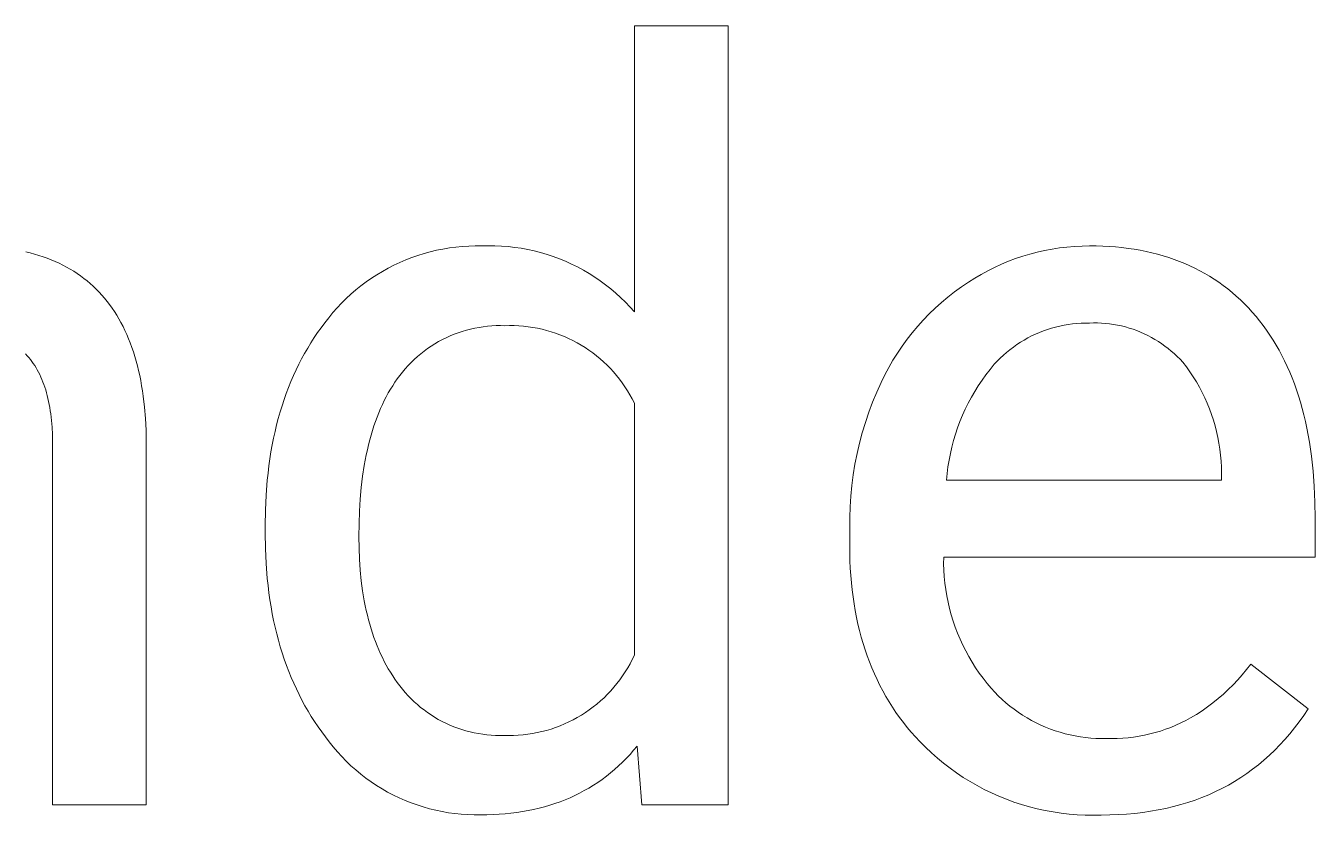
# Model space of a CAD drawing. Header units: millimetres. Extents: x 4001 to 9794, y -321 to 3726.
# Drawn here: x 8150.6 to 8246.4, y 135.6 to 194.2 of the extents above; entities that cross this region are included whole.
import ezdxf

# ---------------------------------------------------------------- set-up
doc = ezdxf.new("R2010")
doc.units = ezdxf.units.MM
doc.header["$MEASUREMENT"] = 0
doc.layers.add('Domyślny', color=7, linetype='Continuous', true_color=0x000000)

msp = doc.modelspace()

# ---------------------------------------------------------------- linework, layer by layer
at = {"layer": 'Domyślny', "color": 18, "lineweight": 15, "true_color": 0x000000}
for p, q in [((8195.827, 172.979), (8195.827, 194.237)), ((8195.827, 194.237), (8202.79, 194.237)), ((8202.79, 194.237), (8202.79, 136.367)), ((8150.612, 177.45), (8150.944, 177.368)), ((8150.944, 177.368), (8151.269, 177.279)), ((8151.269, 177.279), (8151.588, 177.183)), ((8179.743, 177.174), (8180.203, 177.318)), ((8180.203, 177.318), (8180.668, 177.445)), ((8180.668, 177.445), (8181.136, 177.556)), ((8181.136, 177.556), (8181.608, 177.651)), ((8181.608, 177.651), (8182.084, 177.73)), ((8182.084, 177.73), (8182.561, 177.793)), ((8182.561, 177.793), (8183.04, 177.839)), ((8183.04, 177.839), (8183.521, 177.869)), ((8183.521, 177.869), (8184.003, 177.882)), ((8184.003, 177.882), (8184.484, 177.879)), ((8184.484, 177.879), (8184.976, 177.893)), ((8184.976, 177.893), (8185.468, 177.89)), ((8185.468, 177.89), (8185.959, 177.869)), ((8185.959, 177.869), (8186.45, 177.832)), ((8186.45, 177.832), (8186.938, 177.777)), ((8186.938, 177.777), (8187.425, 177.706)), ((8187.425, 177.706), (8187.909, 177.617)), ((8187.909, 177.617), (8188.389, 177.512)), ((8188.389, 177.512), (8188.866, 177.39)), ((8188.866, 177.39), (8189.338, 177.251)), ((8189.338, 177.251), (8189.805, 177.096)), ((8224.678, 177.117), (8225.215, 177.278)), ((8225.215, 177.278), (8225.758, 177.42)), ((8225.758, 177.42), (8226.306, 177.544)), ((8226.306, 177.544), (8226.857, 177.649)), ((8226.857, 177.649), (8227.412, 177.734)), ((8227.412, 177.734), (8227.969, 177.801)), ((8227.969, 177.801), (8228.528, 177.848)), ((8228.528, 177.848), (8229.088, 177.876)), ((8229.088, 177.876), (8229.65, 177.885)), ((8229.65, 177.885), (8230.143, 177.88)), ((8230.143, 177.88), (8230.63, 177.864)), ((8230.63, 177.864), (8231.11, 177.839)), ((8231.11, 177.839), (8231.583, 177.803)), ((8231.583, 177.803), (8232.049, 177.757)), ((8232.049, 177.757), (8232.508, 177.701)), ((8232.508, 177.701), (8232.96, 177.635)), ((8232.96, 177.635), (8233.404, 177.559)), ((8233.404, 177.559), (8233.842, 177.472)), ((8233.842, 177.472), (8234.274, 177.375)), ((8234.274, 177.375), (8234.698, 177.268)), ((8234.698, 177.268), (8235.115, 177.15)), ((8151.588, 177.183), (8151.901, 177.08)), ((8151.901, 177.08), (8152.208, 176.969)), ((8152.208, 176.969), (8152.508, 176.852)), ((8152.508, 176.852), (8152.802, 176.727)), ((8152.802, 176.727), (8153.09, 176.596)), ((8153.09, 176.596), (8153.372, 176.457)), ((8153.372, 176.457), (8153.647, 176.311)), ((8153.647, 176.311), (8153.916, 176.158)), ((8177.532, 176.228), (8177.961, 176.448)), ((8177.961, 176.448), (8178.397, 176.652)), ((8178.397, 176.652), (8178.84, 176.842)), ((8178.84, 176.842), (8179.289, 177.016)), ((8179.289, 177.016), (8179.743, 177.174)), ((8189.805, 177.096), (8190.266, 176.925)), ((8190.266, 176.925), (8190.721, 176.738)), ((8190.721, 176.738), (8191.169, 176.535)), ((8191.169, 176.535), (8191.61, 176.317)), ((8191.61, 176.317), (8192.042, 176.083)), ((8222.091, 176.039), (8222.593, 176.29)), ((8222.593, 176.29), (8223.103, 176.523)), ((8223.103, 176.523), (8223.621, 176.739)), ((8223.621, 176.739), (8224.146, 176.937)), ((8224.146, 176.937), (8224.678, 177.117)), ((8235.115, 177.15), (8235.525, 177.023)), ((8235.525, 177.023), (8235.928, 176.885)), ((8235.928, 176.885), (8236.325, 176.736)), ((8236.325, 176.736), (8236.714, 176.578)), ((8236.714, 176.578), (8237.097, 176.409)), ((8237.097, 176.409), (8237.473, 176.23)), ((8153.916, 176.158), (8154.179, 175.997)), ((8154.179, 175.997), (8154.435, 175.83)), ((8154.435, 175.83), (8154.686, 175.656)), ((8154.686, 175.656), (8154.93, 175.474)), ((8154.93, 175.474), (8155.167, 175.285)), ((8175.9, 175.208), (8176.294, 175.484)), ((8176.294, 175.484), (8176.698, 175.746)), ((8176.698, 175.746), (8177.111, 175.994)), ((8177.111, 175.994), (8177.532, 176.228)), ((8192.042, 176.083), (8192.467, 175.834)), ((8192.467, 175.834), (8192.882, 175.571)), ((8192.882, 175.571), (8193.288, 175.293)), ((8220.641, 175.184), (8221.114, 175.486)), ((8221.114, 175.486), (8221.598, 175.771)), ((8221.598, 175.771), (8222.091, 176.039)), ((8237.473, 176.23), (8237.842, 176.04)), ((8237.842, 176.04), (8238.204, 175.841)), ((8238.204, 175.841), (8238.559, 175.631)), ((8238.559, 175.631), (8238.907, 175.41)), ((8238.907, 175.41), (8239.249, 175.18)), ((8155.167, 175.285), (8155.399, 175.09)), ((8155.399, 175.09), (8155.624, 174.887)), ((8155.624, 174.887), (8155.843, 174.677)), ((8155.843, 174.677), (8156.055, 174.459)), ((8156.055, 174.459), (8156.262, 174.235)), ((8174.775, 174.302), (8175.139, 174.617)), ((8175.139, 174.617), (8175.514, 174.919)), ((8175.514, 174.919), (8175.9, 175.208)), ((8193.288, 175.293), (8193.685, 175.002)), ((8193.685, 175.002), (8194.07, 174.697)), ((8194.07, 174.697), (8194.445, 174.378)), ((8194.445, 174.378), (8194.809, 174.047)), ((8219.125, 174.082), (8219.617, 174.467)), ((8219.617, 174.467), (8220.123, 174.835)), ((8220.123, 174.835), (8220.641, 175.184)), ((8239.249, 175.18), (8239.583, 174.939)), ((8239.583, 174.939), (8239.911, 174.687)), ((8239.911, 174.687), (8240.232, 174.426)), ((8240.232, 174.426), (8240.546, 174.154)), ((8156.262, 174.235), (8156.462, 174.004)), ((8156.462, 174.004), (8156.655, 173.765)), ((8156.655, 173.765), (8156.843, 173.519)), ((8156.843, 173.519), (8157.024, 173.267)), ((8173.749, 173.286), (8174.079, 173.636)), ((8174.079, 173.636), (8174.421, 173.975)), ((8174.421, 173.975), (8174.775, 174.302)), ((8194.809, 174.047), (8195.16, 173.703)), ((8195.16, 173.703), (8195.5, 173.347)), ((8218.182, 173.263), (8218.646, 173.681)), ((8218.646, 173.681), (8219.125, 174.082)), ((8240.546, 174.154), (8240.853, 173.871)), ((8240.853, 173.871), (8241.154, 173.578)), ((8241.154, 173.578), (8241.447, 173.275)), ((8157.024, 173.267), (8157.199, 173.007)), ((8157.199, 173.007), (8157.368, 172.74)), ((8157.368, 172.74), (8157.531, 172.466)), ((8157.531, 172.466), (8157.687, 172.184)), ((8172.833, 172.169), (8173.126, 172.552)), ((8173.126, 172.552), (8173.431, 172.924)), ((8173.431, 172.924), (8173.749, 173.286)), ((8195.5, 173.347), (8195.827, 172.979)), ((8217.297, 172.379), (8217.732, 172.829)), ((8217.732, 172.829), (8218.182, 173.263)), ((8241.447, 173.275), (8241.734, 172.962)), ((8241.734, 172.962), (8242.014, 172.638)), ((8242.014, 172.638), (8242.285, 172.306)), ((8157.687, 172.184), (8157.837, 171.896)), ((8157.837, 171.896), (8157.981, 171.6)), ((8157.981, 171.6), (8158.119, 171.298)), ((8172.297, 171.442), (8172.561, 171.809)), ((8172.561, 171.809), (8172.833, 172.169)), ((8183.042, 171.532), (8182.738, 171.43)), ((8183.349, 171.623), (8183.042, 171.532)), ((8183.659, 171.703), (8183.349, 171.623)), ((8183.971, 171.773), (8183.659, 171.703)), ((8184.286, 171.832), (8183.971, 171.773)), ((8184.603, 171.88), (8184.286, 171.832)), ((8184.921, 171.918), (8184.603, 171.88)), ((8185.24, 171.944), (8184.921, 171.918)), ((8185.56, 171.959), (8185.24, 171.944)), ((8185.881, 171.964), (8185.56, 171.959)), ((8186.201, 171.957), (8185.881, 171.964)), ((8186.55, 171.965), (8186.201, 171.957)), ((8186.899, 171.961), (8186.55, 171.965)), ((8187.247, 171.946), (8186.899, 171.961)), ((8187.595, 171.919), (8187.247, 171.946)), ((8187.942, 171.879), (8187.595, 171.919)), ((8188.287, 171.828), (8187.942, 171.879)), ((8188.63, 171.766), (8188.287, 171.828)), ((8188.971, 171.691), (8188.63, 171.766)), ((8189.309, 171.605), (8188.971, 171.691)), ((8189.644, 171.508), (8189.309, 171.605)), ((8189.976, 171.399), (8189.644, 171.508)), ((8216.477, 171.437), (8216.879, 171.915)), ((8216.879, 171.915), (8217.297, 172.379)), ((8226.219, 171.57), (8225.923, 171.454)), ((8226.519, 171.676), (8226.219, 171.57)), ((8226.823, 171.772), (8226.519, 171.676)), ((8227.129, 171.858), (8226.823, 171.772)), ((8227.438, 171.933), (8227.129, 171.858)), ((8227.75, 171.997), (8227.438, 171.933)), ((8228.064, 172.05), (8227.75, 171.997)), ((8228.379, 172.093), (8228.064, 172.05)), ((8228.696, 172.125), (8228.379, 172.093)), ((8229.013, 172.146), (8228.696, 172.125)), ((8229.331, 172.156), (8229.013, 172.146)), ((8229.65, 172.156), (8229.331, 172.156)), ((8229.948, 172.164), (8229.65, 172.156)), ((8230.247, 172.162), (8229.948, 172.164)), ((8230.545, 172.149), (8230.247, 172.162)), ((8230.843, 172.127), (8230.545, 172.149)), ((8231.139, 172.095), (8230.843, 172.127)), ((8231.435, 172.052), (8231.139, 172.095)), ((8231.729, 172), (8231.435, 172.052)), ((8232.021, 171.937), (8231.729, 172)), ((8232.311, 171.865), (8232.021, 171.937)), ((8232.598, 171.782), (8232.311, 171.865)), ((8232.882, 171.69), (8232.598, 171.782)), ((8233.162, 171.589), (8232.882, 171.69)), ((8233.44, 171.478), (8233.162, 171.589)), ((8242.285, 172.306), (8242.547, 171.966)), ((8242.547, 171.966), (8242.8, 171.617)), ((8242.8, 171.617), (8243.045, 171.259)), ((8158.119, 171.298), (8158.25, 170.988)), ((8158.25, 170.988), (8158.375, 170.671)), ((8158.375, 170.671), (8158.494, 170.347)), ((8171.557, 170.297), (8171.795, 170.686)), ((8171.795, 170.686), (8172.042, 171.068)), ((8172.042, 171.068), (8172.297, 171.442)), ((8181.004, 170.609), (8180.733, 170.438)), ((8181.281, 170.77), (8181.004, 170.609)), ((8181.563, 170.922), (8181.281, 170.77)), ((8181.85, 171.064), (8181.563, 170.922)), ((8182.141, 171.196), (8181.85, 171.064)), ((8182.438, 171.318), (8182.141, 171.196)), ((8182.738, 171.43), (8182.438, 171.318)), ((8190.303, 171.279), (8189.976, 171.399)), ((8190.627, 171.148), (8190.303, 171.279)), ((8190.945, 171.006), (8190.627, 171.148)), ((8191.259, 170.853), (8190.945, 171.006)), ((8191.567, 170.69), (8191.259, 170.853)), ((8191.87, 170.516), (8191.567, 170.69)), ((8215.724, 170.439), (8216.092, 170.944)), ((8216.092, 170.944), (8216.477, 171.437)), ((8224.245, 170.549), (8223.985, 170.366)), ((8224.511, 170.723), (8224.245, 170.549)), ((8224.783, 170.889), (8224.511, 170.723)), ((8225.061, 171.045), (8224.783, 170.889)), ((8225.343, 171.191), (8225.061, 171.045)), ((8225.631, 171.327), (8225.343, 171.191)), ((8225.923, 171.454), (8225.631, 171.327)), ((8233.713, 171.357), (8233.44, 171.478)), ((8233.982, 171.228), (8233.713, 171.357)), ((8234.246, 171.089), (8233.982, 171.228)), ((8234.506, 170.941), (8234.246, 171.089)), ((8234.76, 170.785), (8234.506, 170.941)), ((8235.009, 170.62), (8234.76, 170.785)), ((8235.252, 170.447), (8235.009, 170.62)), ((8243.045, 171.259), (8243.281, 170.892)), ((8243.281, 170.892), (8243.509, 170.517)), ((8150.72, 169.724), (8150.598, 169.856)), ((8150.839, 169.587), (8150.72, 169.724)), ((8150.954, 169.445), (8150.839, 169.587)), ((8158.494, 170.347), (8158.607, 170.016)), ((8158.607, 170.016), (8158.713, 169.678)), ((8158.713, 169.678), (8158.813, 169.332)), ((8171.107, 169.498), (8171.328, 169.901)), ((8171.328, 169.901), (8171.557, 170.297)), ((8179.713, 169.664), (8179.475, 169.45)), ((8179.958, 169.871), (8179.713, 169.664)), ((8180.209, 170.068), (8179.958, 169.871)), ((8180.468, 170.258), (8180.209, 170.068)), ((8180.733, 170.438), (8180.468, 170.258)), ((8192.166, 170.332), (8191.87, 170.516)), ((8192.456, 170.138), (8192.166, 170.332)), ((8192.74, 169.935), (8192.456, 170.138)), ((8193.016, 169.721), (8192.74, 169.935)), ((8193.285, 169.499), (8193.016, 169.721)), ((8215.042, 169.392), (8215.374, 169.921)), ((8215.374, 169.921), (8215.724, 170.439)), ((8223.245, 169.763), (8223.012, 169.546)), ((8223.485, 169.973), (8223.245, 169.763)), ((8223.732, 170.173), (8223.485, 169.973)), ((8223.985, 170.366), (8223.732, 170.173)), ((8235.489, 170.265), (8235.252, 170.447)), ((8235.72, 170.076), (8235.489, 170.265)), ((8235.944, 169.878), (8235.72, 170.076)), ((8236.161, 169.674), (8235.944, 169.878)), ((8236.372, 169.462), (8236.161, 169.674)), ((8243.509, 170.517), (8243.728, 170.133)), ((8243.728, 170.133), (8243.939, 169.74)), ((8243.939, 169.74), (8244.14, 169.338)), ((8151.065, 169.298), (8150.954, 169.445)), ((8151.172, 169.147), (8151.065, 169.298)), ((8151.275, 168.992), (8151.172, 169.147)), ((8151.375, 168.831), (8151.275, 168.992)), ((8151.47, 168.667), (8151.375, 168.831)), ((8151.561, 168.497), (8151.47, 168.667)), ((8158.813, 169.332), (8158.907, 168.98)), ((8158.907, 168.98), (8158.995, 168.62)), ((8158.995, 168.62), (8159.076, 168.254)), ((8170.496, 168.245), (8170.691, 168.67)), ((8170.691, 168.67), (8170.895, 169.088)), ((8170.895, 169.088), (8171.107, 169.498)), ((8178.808, 168.758), (8178.601, 168.513)), ((8179.022, 168.996), (8178.808, 168.758)), ((8179.245, 169.227), (8179.022, 168.996)), ((8179.475, 169.45), (8179.245, 169.227)), ((8193.546, 169.267), (8193.285, 169.499)), ((8193.799, 169.027), (8193.546, 169.267)), ((8194.043, 168.778), (8193.799, 169.027)), ((8194.279, 168.521), (8194.043, 168.778)), ((8214.435, 168.299), (8214.729, 168.851)), ((8214.729, 168.851), (8215.042, 169.392)), ((8222.254, 168.704), (8221.95, 168.31)), ((8222.57, 169.088), (8222.254, 168.704)), ((8222.787, 169.321), (8222.57, 169.088)), ((8223.012, 169.546), (8222.787, 169.321)), ((8236.575, 169.243), (8236.372, 169.462)), ((8236.845, 168.89), (8236.575, 169.243)), ((8237.104, 168.529), (8236.845, 168.89)), ((8244.14, 169.338), (8244.334, 168.928)), ((8244.334, 168.928), (8244.518, 168.508)), ((8151.649, 168.323), (8151.561, 168.497)), ((8151.732, 168.144), (8151.649, 168.323)), ((8151.812, 167.961), (8151.732, 168.144)), ((8151.888, 167.773), (8151.812, 167.961)), ((8151.96, 167.581), (8151.888, 167.773)), ((8159.076, 168.254), (8159.151, 167.88)), ((8159.151, 167.88), (8159.22, 167.499)), ((8170.132, 167.374), (8170.31, 167.813)), ((8170.31, 167.813), (8170.496, 168.245)), ((8178.04, 167.753), (8177.871, 167.495)), ((8178.215, 168.002), (8178.04, 167.753)), ((8178.404, 168.261), (8178.215, 168.002)), ((8178.601, 168.513), (8178.404, 168.261)), ((8194.506, 168.256), (8194.279, 168.521)), ((8194.724, 167.984), (8194.506, 168.256)), ((8194.933, 167.704), (8194.724, 167.984)), ((8195.132, 167.418), (8194.933, 167.704)), ((8213.832, 167.01), (8214.16, 167.738)), ((8214.16, 167.738), (8214.435, 168.299)), ((8221.659, 167.905), (8221.382, 167.491)), ((8221.95, 168.31), (8221.659, 167.905)), ((8237.351, 168.159), (8237.104, 168.529)), ((8237.585, 167.781), (8237.351, 168.159)), ((8237.806, 167.396), (8237.585, 167.781)), ((8244.518, 168.508), (8244.694, 168.08)), ((8244.694, 168.08), (8244.862, 167.643)), ((8152.028, 167.384), (8151.96, 167.581)), ((8152.093, 167.182), (8152.028, 167.384)), ((8152.153, 166.976), (8152.093, 167.182)), ((8152.21, 166.765), (8152.153, 166.976)), ((8152.262, 166.55), (8152.21, 166.765)), ((8159.22, 167.499), (8159.283, 167.111)), ((8159.283, 167.111), (8159.339, 166.716)), ((8159.339, 166.716), (8159.434, 165.904)), ((8169.803, 166.474), (8169.963, 166.928)), ((8169.963, 166.928), (8170.132, 167.374)), ((8177.549, 166.958), (8177.397, 166.678)), ((8177.708, 167.231), (8177.549, 166.958)), ((8177.871, 167.495), (8177.708, 167.231)), ((8195.321, 167.124), (8195.132, 167.418)), ((8195.5, 166.825), (8195.321, 167.124)), ((8195.668, 166.519), (8195.5, 166.825)), ((8213.528, 166.271), (8213.832, 167.01)), ((8221.119, 167.068), (8220.87, 166.637)), ((8221.382, 167.491), (8221.119, 167.068)), ((8238.014, 167.003), (8237.806, 167.396)), ((8238.209, 166.603), (8238.014, 167.003)), ((8244.862, 167.643), (8245.021, 167.198)), ((8245.021, 167.198), (8245.171, 166.743)), ((8245.171, 166.743), (8245.313, 166.279)), ((8152.311, 166.33), (8152.262, 166.55)), ((8152.357, 166.106), (8152.311, 166.33)), ((8152.398, 165.876), (8152.357, 166.106)), ((8152.436, 165.643), (8152.398, 165.876)), ((8159.434, 165.904), (8159.503, 165.064)), ((8169.508, 165.545), (8169.651, 166.013)), ((8169.651, 166.013), (8169.803, 166.474)), ((8176.971, 165.793), (8176.84, 165.483)), ((8177.108, 166.096), (8176.971, 165.793)), ((8177.249, 166.391), (8177.108, 166.096)), ((8177.397, 166.678), (8177.249, 166.391)), ((8195.827, 166.208), (8195.668, 166.519)), ((8195.827, 147.478), (8195.827, 166.208)), ((8213.248, 165.523), (8213.528, 166.271)), ((8220.416, 165.751), (8220.211, 165.297)), ((8220.636, 166.198), (8220.416, 165.751)), ((8220.87, 166.637), (8220.636, 166.198)), ((8238.39, 166.197), (8238.209, 166.603)), ((8238.557, 165.785), (8238.39, 166.197)), ((8238.711, 165.368), (8238.557, 165.785)), ((8245.313, 166.279), (8245.446, 165.807)), ((8245.446, 165.807), (8245.571, 165.326)), ((8152.469, 165.405), (8152.436, 165.643)), ((8152.525, 164.915), (8152.469, 165.405)), ((8152.567, 164.407), (8152.525, 164.915)), ((8159.503, 165.064), (8159.548, 164.195)), ((8169.248, 164.588), (8169.373, 165.07)), ((8169.373, 165.07), (8169.508, 165.545)), ((8176.595, 164.84), (8176.481, 164.508)), ((8176.715, 165.166), (8176.595, 164.84)), ((8176.84, 165.483), (8176.715, 165.166)), ((8212.993, 164.766), (8213.248, 165.523)), ((8220.021, 164.837), (8219.846, 164.371)), ((8220.211, 165.297), (8220.021, 164.837)), ((8238.85, 164.946), (8238.711, 165.368)), ((8238.975, 164.52), (8238.85, 164.946)), ((8245.571, 165.326), (8245.687, 164.836)), ((8245.687, 164.836), (8245.794, 164.337)), ((8152.593, 163.881), (8152.567, 164.407)), ((8152.604, 163.336), (8152.593, 163.881)), ((8159.548, 164.195), (8159.567, 163.298)), ((8169.022, 163.602), (8169.13, 164.098)), ((8169.13, 164.098), (8169.248, 164.588)), ((8176.269, 163.82), (8176.171, 163.465)), ((8176.372, 164.168), (8176.269, 163.82)), ((8176.481, 164.508), (8176.372, 164.168)), ((8212.556, 163.229), (8212.762, 164.001)), ((8212.762, 164.001), (8212.993, 164.766)), ((8219.687, 163.899), (8219.544, 163.422)), ((8219.846, 164.371), (8219.687, 163.899)), ((8239.086, 164.089), (8238.975, 164.52)), ((8239.182, 163.655), (8239.086, 164.089)), ((8245.794, 164.337), (8245.893, 163.829)), ((8245.893, 163.829), (8245.983, 163.312)), ((8152.604, 136.369), (8152.604, 163.336)), ((8159.567, 163.298), (8159.567, 136.369)), ((8168.831, 162.587), (8168.922, 163.098)), ((8168.922, 163.098), (8169.022, 163.602)), ((8176.079, 163.103), (8175.992, 162.733)), ((8176.171, 163.465), (8176.079, 163.103)), ((8212.375, 162.451), (8212.556, 163.229)), ((8219.416, 162.941), (8219.305, 162.455)), ((8219.544, 163.422), (8219.416, 162.941)), ((8239.263, 163.218), (8239.182, 163.655)), ((8239.33, 162.779), (8239.263, 163.218)), ((8245.983, 163.312), (8246.065, 162.786)), ((8168.675, 161.544), (8168.748, 162.069)), ((8168.748, 162.069), (8168.831, 162.587)), ((8175.911, 162.355), (8175.765, 161.578)), ((8175.992, 162.733), (8175.911, 162.355)), ((8212.22, 161.667), (8212.375, 162.451)), ((8219.209, 161.967), (8219.13, 161.475)), ((8219.305, 162.455), (8219.209, 161.967)), ((8239.382, 162.337), (8239.33, 162.779)), ((8239.419, 161.894), (8239.382, 162.337)), ((8246.065, 162.786), (8246.138, 162.251)), ((8246.138, 162.251), (8246.258, 161.155)), ((8168.553, 160.472), (8168.609, 161.011)), ((8168.609, 161.011), (8168.675, 161.544)), ((8175.765, 161.578), (8175.641, 160.772)), ((8212.09, 160.879), (8212.22, 161.667)), ((8219.067, 160.981), (8219.021, 160.485)), ((8219.13, 161.475), (8219.067, 160.981)), ((8239.442, 161.45), (8239.419, 161.894)), ((8239.449, 161.006), (8239.442, 161.45)), ((8239.449, 160.485), (8239.449, 161.006)), ((8246.258, 161.155), (8246.344, 160.022)), ((8168.466, 159.371), (8168.553, 160.472)), ((8175.641, 160.772), (8175.54, 159.935)), ((8211.907, 159.292), (8211.985, 160.087)), ((8211.985, 160.087), (8212.09, 160.879)), ((8219.021, 160.485), (8239.449, 160.485)), ((8246.344, 160.022), (8246.395, 158.854)), ((8168.414, 158.242), (8168.466, 159.371)), ((8175.461, 159.069), (8175.405, 158.173)), ((8175.54, 159.935), (8175.461, 159.069)), ((8211.854, 158.495), (8211.907, 159.292)), ((8168.396, 157.084), (8168.414, 158.242)), ((8175.405, 158.173), (8175.371, 157.248)), ((8211.827, 157.696), (8211.854, 158.495)), ((8246.395, 158.854), (8246.412, 157.65)), ((8175.371, 157.248), (8175.36, 156.293)), ((8211.826, 156.897), (8211.827, 157.696)), ((8246.412, 157.65), (8246.412, 154.756)), ((8168.396, 156.564), (8168.396, 157.084)), ((8168.414, 155.409), (8168.396, 156.564)), ((8175.36, 156.293), (8175.371, 155.437)), ((8211.826, 155.624), (8211.826, 156.897)), ((8168.467, 154.283), (8168.414, 155.409)), ((8175.371, 155.437), (8175.405, 154.604)), ((8211.831, 155.058), (8211.826, 155.624)), ((8168.555, 153.185), (8168.467, 154.283)), ((8175.405, 154.604), (8175.461, 153.795)), ((8211.846, 154.499), (8211.831, 155.058)), ((8211.871, 153.947), (8211.846, 154.499)), ((8218.809, 154.756), (8218.807, 154.274)), ((8218.807, 154.274), (8218.821, 153.793)), ((8246.412, 154.756), (8218.809, 154.756)), ((8175.461, 153.795), (8175.54, 153.01)), ((8211.907, 153.402), (8211.871, 153.947)), ((8211.953, 152.865), (8211.907, 153.402)), ((8218.821, 153.793), (8218.852, 153.312)), ((8218.852, 153.312), (8218.898, 152.833)), ((8168.612, 152.646), (8168.555, 153.185)), ((8168.678, 152.114), (8168.612, 152.646)), ((8175.54, 153.01), (8175.641, 152.248)), ((8212.009, 152.334), (8211.953, 152.865)), ((8212.075, 151.811), (8212.009, 152.334)), ((8218.898, 152.833), (8218.961, 152.355)), ((8218.961, 152.355), (8219.039, 151.88)), ((8168.753, 151.589), (8168.678, 152.114)), ((8168.836, 151.072), (8168.753, 151.589)), ((8175.641, 152.248), (8175.765, 151.51)), ((8175.765, 151.51), (8175.835, 151.15)), ((8212.151, 151.295), (8212.075, 151.811)), ((8219.039, 151.88), (8219.134, 151.407)), ((8219.134, 151.407), (8219.244, 150.938)), ((8168.928, 150.561), (8168.836, 151.072)), ((8169.029, 150.057), (8168.928, 150.561)), ((8175.835, 151.15), (8175.911, 150.796)), ((8175.911, 150.796), (8175.992, 150.448)), ((8175.992, 150.448), (8176.079, 150.106)), ((8212.238, 150.786), (8212.151, 151.295)), ((8212.334, 150.284), (8212.238, 150.786)), ((8219.244, 150.938), (8219.37, 150.473)), ((8219.37, 150.473), (8219.511, 150.013)), ((8169.139, 149.559), (8169.029, 150.057)), ((8169.257, 149.069), (8169.139, 149.559)), ((8176.079, 150.106), (8176.171, 149.77)), ((8176.171, 149.77), (8176.269, 149.44)), ((8212.441, 149.789), (8212.334, 150.284)), ((8212.558, 149.302), (8212.441, 149.789)), ((8219.511, 150.013), (8219.667, 149.557)), ((8219.667, 149.557), (8219.839, 149.107)), ((8169.384, 148.586), (8169.257, 149.069)), ((8169.52, 148.11), (8169.384, 148.586)), ((8176.269, 149.44), (8176.372, 149.116)), ((8176.372, 149.116), (8176.481, 148.798)), ((8176.481, 148.798), (8176.595, 148.486)), ((8212.685, 148.822), (8212.558, 149.302)), ((8212.823, 148.348), (8212.685, 148.822)), ((8219.839, 149.107), (8220.026, 148.663)), ((8220.026, 148.663), (8220.227, 148.225)), ((8169.665, 147.64), (8169.52, 148.11)), ((8169.818, 147.178), (8169.665, 147.64)), ((8176.595, 148.486), (8176.715, 148.18)), ((8176.715, 148.18), (8176.84, 147.88)), ((8176.84, 147.88), (8176.971, 147.586)), ((8176.971, 147.586), (8177.108, 147.298)), ((8212.97, 147.882), (8212.823, 148.348)), ((8213.128, 147.423), (8212.97, 147.882)), ((8220.227, 148.225), (8220.443, 147.794)), ((8220.443, 147.794), (8220.673, 147.371)), ((8169.98, 146.722), (8169.818, 147.178)), ((8170.15, 146.273), (8169.98, 146.722)), ((8177.108, 147.298), (8177.249, 147.016)), ((8177.249, 147.016), (8177.397, 146.74)), ((8177.397, 146.74), (8177.549, 146.471)), ((8195.335, 146.535), (8195.51, 146.843)), ((8195.51, 146.843), (8195.674, 147.158)), ((8195.674, 147.158), (8195.827, 147.478)), ((8213.296, 146.972), (8213.128, 147.423)), ((8213.474, 146.527), (8213.296, 146.972)), ((8220.673, 147.371), (8220.917, 146.956)), ((8220.917, 146.956), (8221.175, 146.549)), ((8241.319, 146.412), (8241.629, 146.809)), ((8241.629, 146.809), (8245.892, 143.491)), ((8170.329, 145.831), (8170.15, 146.273)), ((8170.517, 145.396), (8170.329, 145.831)), ((8177.549, 146.471), (8177.708, 146.207)), ((8177.708, 146.207), (8177.871, 145.949)), ((8177.871, 145.949), (8178.04, 145.698)), ((8178.04, 145.698), (8178.215, 145.453)), ((8194.532, 145.367), (8194.748, 145.648)), ((8194.748, 145.648), (8194.954, 145.937)), ((8194.954, 145.937), (8195.149, 146.233)), ((8195.149, 146.233), (8195.335, 146.535)), ((8213.662, 146.09), (8213.474, 146.527)), ((8213.86, 145.66), (8213.662, 146.09)), ((8214.069, 145.237), (8213.86, 145.66)), ((8221.175, 146.549), (8221.447, 146.151)), ((8221.447, 146.151), (8221.731, 145.762)), ((8221.731, 145.762), (8222.029, 145.383)), ((8240.315, 145.286), (8240.662, 145.651)), ((8240.662, 145.651), (8240.997, 146.026)), ((8240.997, 146.026), (8241.319, 146.412)), ((8170.714, 144.968), (8170.517, 145.396)), ((8170.919, 144.547), (8170.714, 144.968)), ((8178.215, 145.453), (8178.403, 145.196)), ((8178.403, 145.196), (8178.6, 144.947)), ((8178.6, 144.947), (8178.806, 144.704)), ((8178.806, 144.704), (8179.019, 144.469)), ((8193.828, 144.57), (8194.071, 144.827)), ((8194.071, 144.827), (8194.306, 145.093)), ((8194.306, 145.093), (8194.532, 145.367)), ((8214.287, 144.821), (8214.069, 145.237)), ((8214.516, 144.413), (8214.287, 144.821)), ((8222.029, 145.383), (8222.339, 145.015)), ((8222.339, 145.015), (8222.599, 144.731)), ((8222.599, 144.731), (8222.869, 144.456)), ((8239.587, 144.592), (8239.957, 144.933)), ((8239.957, 144.933), (8240.315, 145.286)), ((8171.133, 144.132), (8170.919, 144.547)), ((8171.356, 143.724), (8171.133, 144.132)), ((8171.587, 143.323), (8171.356, 143.724)), ((8179.019, 144.469), (8179.241, 144.241)), ((8179.241, 144.241), (8179.47, 144.02)), ((8179.47, 144.02), (8179.706, 143.807)), ((8179.706, 143.807), (8179.949, 143.603)), ((8192.767, 143.629), (8193.044, 143.85)), ((8193.044, 143.85), (8193.314, 144.081)), ((8193.314, 144.081), (8193.575, 144.321)), ((8193.575, 144.321), (8193.828, 144.57)), ((8214.755, 144.011), (8214.516, 144.413)), ((8215.005, 143.617), (8214.755, 144.011)), ((8222.869, 144.456), (8223.148, 144.192)), ((8223.148, 144.192), (8223.436, 143.936)), ((8223.436, 143.936), (8223.733, 143.692)), ((8238.414, 143.644), (8238.815, 143.948)), ((8238.815, 143.948), (8239.206, 144.264)), ((8239.206, 144.264), (8239.587, 144.592)), ((8171.826, 142.929), (8171.587, 143.323)), ((8172.075, 142.542), (8171.826, 142.929)), ((8179.949, 143.603), (8180.2, 143.407)), ((8180.2, 143.407), (8180.456, 143.22)), ((8180.456, 143.22), (8180.719, 143.041)), ((8180.719, 143.041), (8180.988, 142.871)), ((8180.988, 142.871), (8181.263, 142.711)), ((8191.275, 142.674), (8191.586, 142.844)), ((8191.586, 142.844), (8191.891, 143.025)), ((8191.891, 143.025), (8192.19, 143.216)), ((8192.19, 143.216), (8192.482, 143.418)), ((8192.482, 143.418), (8192.767, 143.629)), ((8215.264, 143.23), (8215.005, 143.617)), ((8215.534, 142.851), (8215.264, 143.23)), ((8215.813, 142.478), (8215.534, 142.851)), ((8223.733, 143.692), (8224.038, 143.457)), ((8224.038, 143.457), (8224.351, 143.234)), ((8224.351, 143.234), (8224.672, 143.021)), ((8224.672, 143.021), (8225, 142.82)), ((8225, 142.82), (8225.335, 142.63)), ((8236.794, 142.622), (8237.153, 142.816)), ((8237.153, 142.816), (8237.582, 143.078)), ((8237.582, 143.078), (8238.003, 143.355)), ((8238.003, 143.355), (8238.414, 143.644)), ((8245.567, 143.006), (8245.231, 142.537)), ((8245.892, 143.491), (8245.567, 143.006)), ((8172.332, 142.162), (8172.075, 142.542)), ((8172.597, 141.788), (8172.332, 142.162)), ((8172.872, 141.421), (8172.597, 141.788)), ((8181.263, 142.711), (8181.542, 142.56)), ((8181.542, 142.56), (8181.827, 142.419)), ((8181.827, 142.419), (8182.117, 142.287)), ((8182.117, 142.287), (8182.41, 142.165)), ((8182.41, 142.165), (8182.708, 142.054)), ((8182.708, 142.054), (8183.009, 141.952)), ((8183.009, 141.952), (8183.314, 141.861)), ((8183.314, 141.861), (8183.621, 141.78)), ((8188.611, 141.722), (8188.957, 141.8)), ((8188.957, 141.8), (8189.3, 141.89)), ((8189.3, 141.89), (8189.64, 141.992)), ((8189.64, 141.992), (8189.976, 142.106)), ((8189.976, 142.106), (8190.308, 142.231)), ((8190.308, 142.231), (8190.635, 142.368)), ((8190.635, 142.368), (8190.958, 142.515)), ((8190.958, 142.515), (8191.275, 142.674)), ((8216.103, 142.113), (8215.813, 142.478)), ((8216.403, 141.755), (8216.103, 142.113)), ((8225.335, 142.63), (8225.677, 142.452)), ((8225.677, 142.452), (8226.024, 142.286)), ((8226.024, 142.286), (8226.377, 142.133)), ((8226.377, 142.133), (8226.735, 141.991)), ((8226.735, 141.991), (8227.097, 141.863)), ((8227.097, 141.863), (8227.464, 141.746)), ((8234.518, 141.727), (8234.909, 141.844)), ((8234.909, 141.844), (8235.297, 141.973)), ((8235.297, 141.973), (8235.679, 142.116)), ((8235.679, 142.116), (8236.056, 142.272)), ((8236.056, 142.272), (8236.428, 142.441)), ((8236.428, 142.441), (8236.794, 142.622)), ((8244.886, 142.084), (8244.531, 141.645)), ((8245.231, 142.537), (8244.886, 142.084)), ((8173.157, 141.035), (8172.872, 141.421)), ((8173.455, 140.659), (8173.157, 141.035)), ((8183.621, 141.78), (8183.931, 141.71)), ((8183.931, 141.71), (8184.244, 141.651)), ((8184.244, 141.651), (8184.558, 141.601)), ((8184.558, 141.601), (8184.873, 141.563)), ((8184.873, 141.563), (8185.19, 141.536)), ((8185.19, 141.536), (8185.507, 141.519)), ((8185.507, 141.519), (8185.825, 141.513)), ((8185.825, 141.513), (8186.143, 141.517)), ((8186.143, 141.517), (8186.498, 141.51)), ((8186.498, 141.51), (8186.852, 141.515)), ((8186.852, 141.515), (8187.207, 141.532)), ((8187.207, 141.532), (8187.56, 141.561)), ((8187.56, 141.561), (8187.912, 141.603)), ((8187.912, 141.603), (8188.263, 141.656)), ((8188.263, 141.656), (8188.611, 141.722)), ((8216.714, 141.404), (8216.403, 141.755)), ((8217.034, 141.06), (8216.714, 141.404)), ((8217.456, 140.634), (8217.034, 141.06)), ((8227.464, 141.746), (8227.835, 141.643)), ((8227.835, 141.643), (8228.209, 141.553)), ((8228.209, 141.553), (8228.586, 141.476)), ((8228.586, 141.476), (8228.966, 141.412)), ((8228.966, 141.412), (8229.347, 141.361)), ((8229.347, 141.361), (8229.73, 141.324)), ((8229.73, 141.324), (8230.115, 141.3)), ((8230.115, 141.3), (8230.499, 141.289)), ((8230.499, 141.289), (8230.884, 141.292)), ((8230.884, 141.292), (8231.292, 141.285)), ((8231.292, 141.285), (8231.701, 141.292)), ((8231.701, 141.292), (8232.108, 141.312)), ((8232.108, 141.312), (8232.515, 141.347)), ((8232.515, 141.347), (8232.92, 141.396)), ((8232.92, 141.396), (8233.324, 141.458)), ((8233.324, 141.458), (8233.725, 141.534)), ((8233.725, 141.534), (8234.123, 141.624)), ((8234.123, 141.624), (8234.518, 141.727)), ((8244.166, 141.222), (8243.79, 140.814)), ((8244.531, 141.645), (8244.166, 141.222)), ((8173.767, 140.294), (8173.455, 140.659)), ((8174.09, 139.94), (8173.767, 140.294)), ((8174.426, 139.597), (8174.09, 139.94)), ((8195.505, 140.106), (8195.229, 139.811)), ((8195.775, 140.411), (8195.505, 140.106)), ((8196.039, 140.727), (8195.775, 140.411)), ((8196.386, 136.367), (8196.039, 140.727)), ((8217.892, 140.223), (8217.456, 140.634)), ((8218.342, 139.827), (8217.892, 140.223)), ((8243.009, 140.044), (8242.604, 139.683)), ((8243.405, 140.422), (8243.009, 140.044)), ((8243.79, 140.814), (8243.405, 140.422)), ((8174.774, 139.267), (8174.426, 139.597)), ((8175.132, 138.948), (8174.774, 139.267)), ((8175.502, 138.642), (8175.132, 138.948)), ((8194.36, 138.987), (8194.058, 138.732)), ((8194.656, 139.252), (8194.36, 138.987)), ((8194.946, 139.527), (8194.656, 139.252)), ((8195.229, 139.811), (8194.946, 139.527)), ((8218.805, 139.445), (8218.342, 139.827)), ((8219.28, 139.08), (8218.805, 139.445)), ((8219.767, 138.731), (8219.28, 139.08)), ((8241.763, 139.005), (8241.327, 138.689)), ((8242.188, 139.336), (8241.763, 139.005)), ((8242.604, 139.683), (8242.188, 139.336)), ((8175.882, 138.349), (8175.502, 138.642)), ((8176.272, 138.069), (8175.882, 138.349)), ((8176.671, 137.803), (8176.272, 138.069)), ((8193.113, 138.028), (8192.784, 137.813)), ((8193.434, 138.253), (8193.113, 138.028)), ((8193.749, 138.487), (8193.434, 138.253)), ((8194.058, 138.732), (8193.749, 138.487)), ((8220.267, 138.399), (8219.767, 138.731)), ((8220.776, 138.084), (8220.267, 138.399)), ((8221.297, 137.786), (8220.776, 138.084)), ((8240.426, 138.103), (8239.961, 137.833)), ((8240.882, 138.388), (8240.426, 138.103)), ((8241.327, 138.689), (8240.882, 138.388)), ((8177.079, 137.551), (8176.671, 137.803)), ((8177.496, 137.313), (8177.079, 137.551)), ((8177.921, 137.09), (8177.496, 137.313)), ((8178.353, 136.882), (8177.921, 137.09)), ((8191.408, 137.055), (8191.048, 136.89)), ((8191.762, 137.229), (8191.408, 137.055)), ((8192.109, 137.414), (8191.762, 137.229)), ((8192.45, 137.609), (8192.109, 137.414)), ((8192.784, 137.813), (8192.45, 137.609)), ((8221.827, 137.506), (8221.297, 137.786)), ((8222.366, 137.244), (8221.827, 137.506)), ((8222.914, 137.001), (8222.366, 137.244)), ((8223.47, 136.776), (8222.914, 137.001)), ((8238.504, 137.115), (8237.998, 136.907)), ((8238.999, 137.339), (8238.504, 137.115)), ((8239.485, 137.578), (8238.999, 137.339)), ((8239.961, 137.833), (8239.485, 137.578)), ((8159.567, 136.369), (8152.604, 136.369)), ((8178.792, 136.689), (8178.353, 136.882)), ((8179.238, 136.511), (8178.792, 136.689)), ((8179.689, 136.349), (8179.238, 136.511)), ((8180.146, 136.202), (8179.689, 136.349)), ((8180.608, 136.072), (8180.146, 136.202)), ((8181.074, 135.957), (8180.608, 136.072)), ((8188.751, 136.113), (8188.345, 136.018)), ((8189.15, 136.217), (8188.751, 136.113)), ((8189.542, 136.332), (8189.15, 136.217)), ((8189.928, 136.456), (8189.542, 136.332)), ((8190.308, 136.591), (8189.928, 136.456)), ((8190.681, 136.736), (8190.308, 136.591)), ((8191.048, 136.89), (8190.681, 136.736)), ((8202.79, 136.367), (8196.386, 136.367)), ((8224.033, 136.57), (8223.47, 136.776)), ((8224.602, 136.383), (8224.033, 136.57)), ((8225.178, 136.215), (8224.602, 136.383)), ((8225.759, 136.067), (8225.178, 136.215)), ((8226.344, 135.939), (8225.759, 136.067)), ((8235.32, 136.096), (8234.755, 135.98)), ((8235.876, 136.227), (8235.32, 136.096)), ((8236.422, 136.374), (8235.876, 136.227)), ((8236.957, 136.536), (8236.422, 136.374)), ((8237.483, 136.714), (8236.957, 136.536)), ((8237.998, 136.907), (8237.483, 136.714)), ((8181.544, 135.859), (8181.074, 135.957)), ((8182.016, 135.777), (8181.544, 135.859)), ((8182.492, 135.711), (8182.016, 135.777)), ((8182.969, 135.662), (8182.492, 135.711)), ((8183.448, 135.63), (8182.969, 135.662)), ((8183.927, 135.614), (8183.448, 135.63)), ((8184.407, 135.615), (8183.927, 135.614)), ((8184.87, 135.62), (8184.407, 135.615)), ((8185.327, 135.635), (8184.87, 135.62)), ((8185.778, 135.659), (8185.327, 135.635)), ((8186.222, 135.694), (8185.778, 135.659)), ((8186.659, 135.739), (8186.222, 135.694)), ((8187.09, 135.794), (8186.659, 135.739)), ((8187.515, 135.859), (8187.09, 135.794)), ((8187.933, 135.933), (8187.515, 135.859)), ((8188.345, 136.018), (8187.933, 135.933)), ((8226.934, 135.83), (8226.344, 135.939)), ((8227.527, 135.741), (8226.934, 135.83)), ((8228.122, 135.673), (8227.527, 135.741)), ((8228.72, 135.625), (8228.122, 135.673)), ((8229.319, 135.597), (8228.72, 135.625)), ((8229.918, 135.589), (8229.319, 135.597)), ((8230.518, 135.601), (8229.918, 135.589)), ((8231.153, 135.609), (8230.518, 135.601)), ((8231.778, 135.632), (8231.153, 135.609)), ((8232.393, 135.671), (8231.778, 135.632)), ((8232.999, 135.725), (8232.393, 135.671)), ((8233.594, 135.795), (8232.999, 135.725)), ((8234.18, 135.88), (8233.594, 135.795)), ((8234.755, 135.98), (8234.18, 135.88))]:
    msp.add_line(p, q, dxfattribs=at)

doc.saveas('drawing.dxf')
